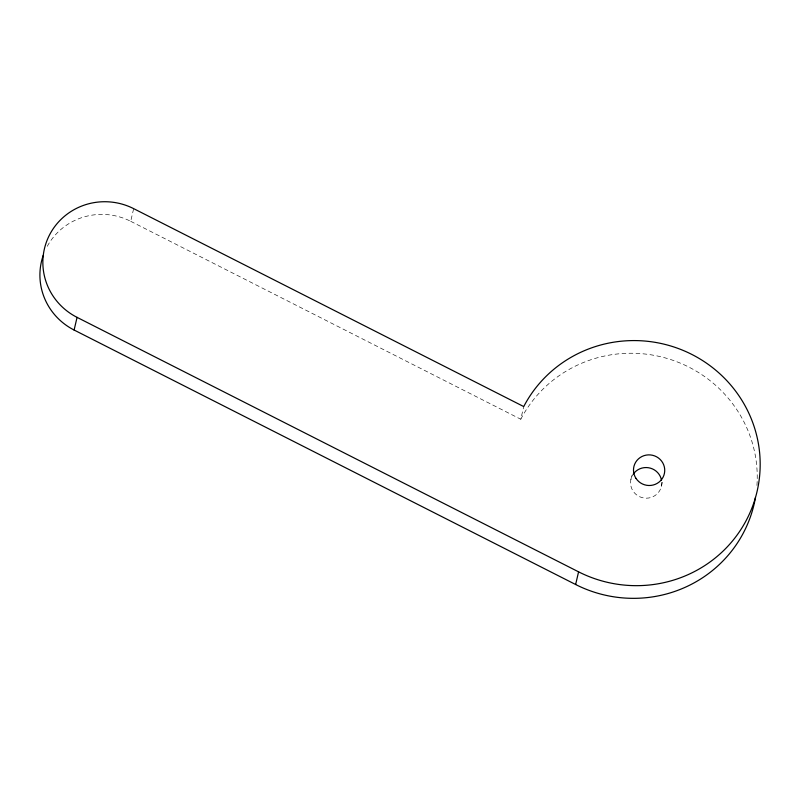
<?xml version="1.0" encoding="UTF-8"?>
<svg xmlns="http://www.w3.org/2000/svg" width="800" height="800" viewBox="0 0 800 800"><rect width="100%" height="100%" fill="white"/><g stroke="black" fill="none" stroke-linecap="round" stroke-linejoin="round"><path stroke-width="0.6" stroke-dasharray="4 3" d="M47.26 246.31A62.57 61.2 13.1 0 1 130.71 221.31L133.66 208.64M130.71 221.31L520.78 419.24L523.73 406.57M630.88 479.55L631.95 474.94M661.45 486.17L662.52 481.56M520.78 419.24A125.14 122.4 13.1 0 1 662.95 357.3A125.14 122.4 13.1 0 1 757.19 480.24M757.15 481.48A125.14 122.4 13.1 0 1 756.86 486.43M661.77 482.19A15.64 15.3 13.1 0 1 641.94 497.57A15.64 15.3 13.1 0 1 633.28 474.08"/><path stroke-width="1.2" d="M755.47 497.47A125.14 122.4 13.1 0 1 575.63 584.51L74.11 330.03L77.06 317.36A62.57 61.2 13.1 0 1 49.63 234.72A62.57 61.2 13.1 0 1 133.66 208.64L523.73 406.57A125.14 122.4 13.1 0 1 691.78 354.4A125.14 122.4 13.1 0 1 746.63 519.67A125.14 122.4 13.1 0 1 578.58 571.84L77.06 317.36M575.63 584.51L578.58 571.84M74.11 330.03A62.57 61.2 13.1 0 1 43.26 255.31M633.28 474.08A15.64 15.3 13.1 0 1 661.52 480.19M636.02 478.42A15.64 15.3 13.1 0 0 663.04 477.26A15.64 15.3 13.1 0 0 648.27 454.88A15.64 15.3 13.1 0 0 636.02 478.42"/></g></svg>
